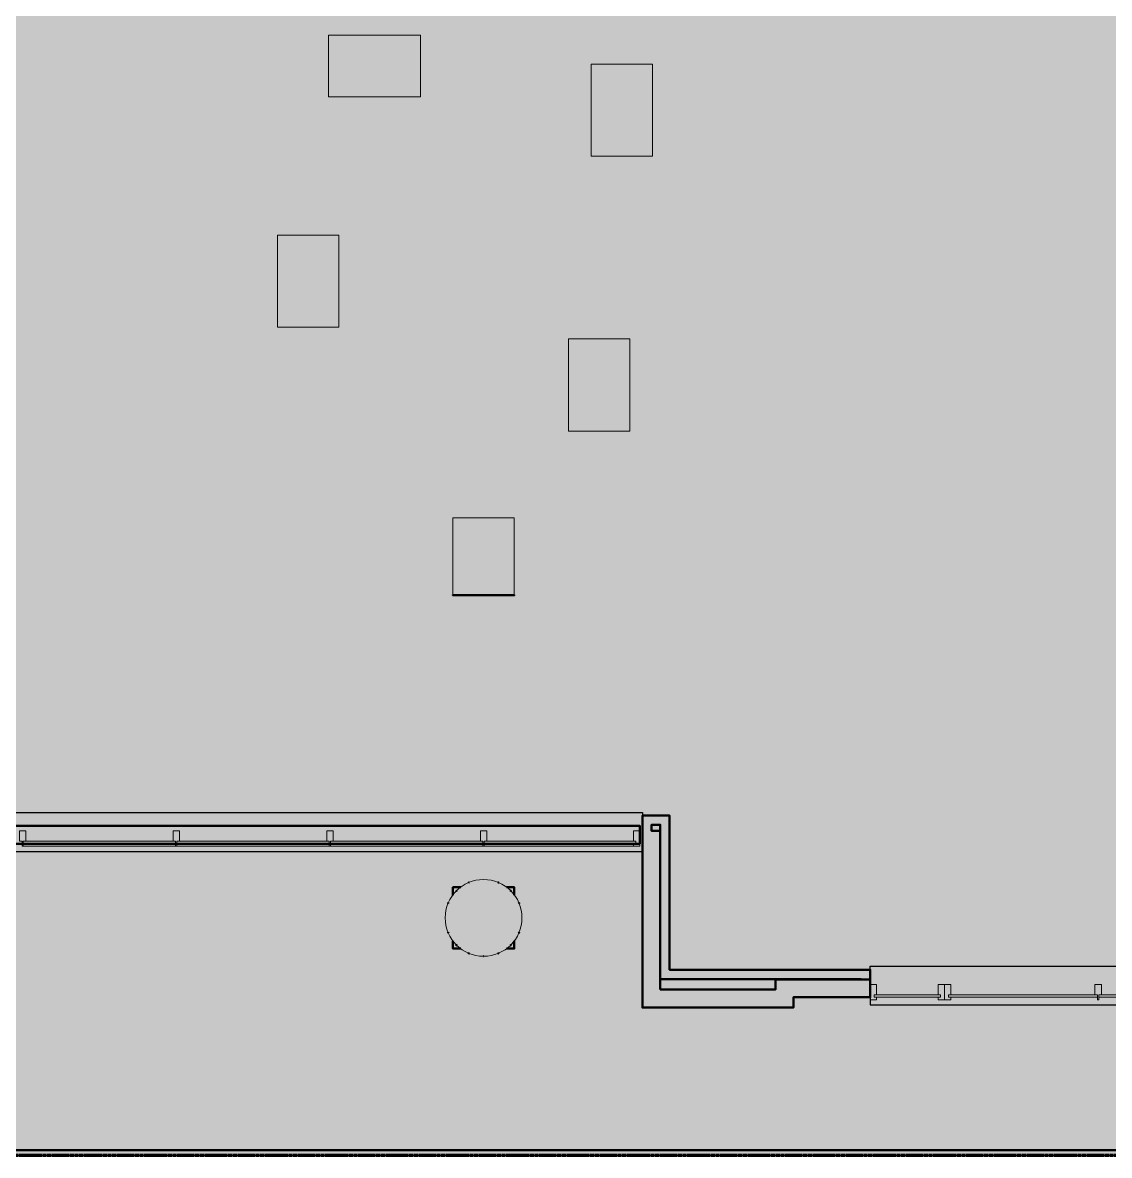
# Model space of a CAD drawing. Header units: inches. Extents: x 416 to 2283, y -56 to 1824.
# Drawn here: x 1108.4 to 1532.7, y -9.8 to 432.7 of the extents above; entities that cross this region are included whole.
import ezdxf

# ---------------------------------------------------------------- set-up
doc = ezdxf.new("R2010")
doc.units = ezdxf.units.IN
doc.header["$MEASUREMENT"] = 0
doc.linetypes.add('IMPORT-Orbis_BB$0$TI_Grid_E957150$0$PROPERTY _2_', pattern=[1.546875, 1.3125, -0.046875, 0.046875, -0.046875, 0.046875, -0.046875])
for name, color, linetype, lineweight in [('A-DETL-GENF', 92, 'Continuous', 9), ('A-DETL-THIN', 151, 'Continuous', 9), ('I-FURN', 30, 'Continuous', 9), ('Orbis - Background_dwg', 8, 'Continuous', 9), ('Orbis_BB$0$A-Glaz-Assm', 10, 'Continuous', 20), ('Orbis_BB$0$A-Glaz-Assm-Blow', 250, 'Continuous', 13), ('Orbis_BB$0$A-Glaz-Assm-Glaz', 10, 'Continuous', 20), ('Orbis_BB$0$A-Wall-Exst', 7, 'Continuous', 9), ('Orbis_BB$0$TI_ARCH-02_E957150$0$A-Wall-Blow', 130, 'Continuous', 30), ('Orbis_BB$0$TI_Grid_E957150$0$C-Prop', 170, 'IMPORT-Orbis_BB$0$TI_Grid_E957150$0$PROPERTY _2_', 70), ('Orbis_BB$0$TI_Grid_E957150$0$S-02-COLS-CONC', 50, 'Continuous', 50), ('Orbis_BB$0$TI_Grid_E957150$0$S-03-COLS-CONC-PATT', 10, 'Continuous', 20), ('Orbis_BB$0$TI_Grid_E957150$0$S-04-COLS-CONC', 50, 'Continuous', 50), ('Orbis_BB$0$TI_Grid_E957150$0$S-04-COLS-CONC-PATT', 10, 'Continuous', 20), ('Orbis_BB$0$TI_Grid_E957150$0$S-05-COLS-CONC', 50, 'Continuous', 50), ('Orbis_BB$0$TI_Grid_E957150$0$S-06-COLS-CONC', 50, 'Continuous', 50), ('Orbis_BB$0$TI_Grid_E957150$0$S-07-COLS-CONC', 50, 'Continuous', 50), ('Orbis_BB$0$TI_Grid_E957150$0$S-08-COLS-CONC', 50, 'Continuous', 50), ('Orbis_BB$0$TI_Grid_E957150$0$S-08-COLS-CONC-PATT', 10, 'Continuous', 20), ('Orbis_BB$0$TI_Grid_E957150$0$S-09-COLS-CONC', 50, 'Continuous', 50), ('Orbis_BB$0$TI_Grid_E957150$0$S-P1-COLS-CONC', 50, 'Continuous', 50), ('Orbis_BB$0$TI_Grid_E957150$0$S-P1-COLS-CONC-PATT', 10, 'Continuous', 20), ('Orbis_BB$0$TI_Grid_E957150$0$S-P2-WALL-CONC', 50, 'Continuous', 50), ('Orbis_BB$0$TI_Grid_E957150$0$S-P4-COLS-CONC', 50, 'Continuous', 50), ('S-COLS', 52, 'Continuous', 13)]:
    doc.layers.add(name, color=color, linetype=linetype, lineweight=lineweight)

# ---------------------------------------------------------------- blocks, each defined once
blk = doc.blocks.new('Concrete-Rectangular-Column - 24 x 30-6914152-Level XX  POWER _ SIGNAL')
at = {"layer": 'S-COLS', "lineweight": 9}
blk.add_hatch(color=7, dxfattribs=at).paths.add_polyline_path([(12, -15), (12, 15), (-12, 15), (-12, -15)], flags=0)
at = {"layer": 'S-COLS', "color": 8, "lineweight": 20}
for p, q in [((12, 15), (-12, 15)), ((-12, 15), (-12, -15)), ((12, -15), (12, 15)), ((-12, -15), (12, -15))]:
    blk.add_line(p, q, dxfattribs=at)
blk = doc.blocks.new('Concrete-Round-Column - 30_-6914671-Level XX  POWER _ SIGNAL')
at = {"layer": 'S-COLS', "lineweight": 9}
blk.add_hatch(color=7, dxfattribs=at).paths.add_polyline_path([(0, -15), (2.62, -14.77), (5.13, -14.1), (7.5, -12.99), (9.64, -11.49), (11.49, -9.64), (12.99, -7.5), (14.1, -5.13), (14.77, -2.6), (15, 0), (14.77, 2.6), (14.1, 5.13), (12.99, 7.5), (11.49, 9.64), (9.64, 11.49), (7.5, 12.99), (5.13, 14.1), (2.6, 14.77), (-0.01, 15), (-2.6, 14.77), (-5.13, 14.1), (-7.5, 12.99), (-9.64, 11.49), (-11.49, 9.64), (-12.99, 7.5), (-14.1, 5.13), (-14.77, 2.6), (-15, 0), (-14.77, -2.6), (-14.1, -5.13), (-12.99, -7.5), (-11.49, -9.64), (-9.64, -11.49), (-7.44, -13.02), (-5.13, -14.1), (-2.38, -14.79), (-0.48, -14.96)], flags=0)
at = {"layer": 'S-COLS', "color": 8, "lineweight": 20}
for start, end in [(360, 180), (180, 360)]:
    blk.add_arc((0, 0), 15, start, end, dxfattribs=at)
blk = doc.blocks.new('Bookshelf30 - Bookshelf-7421324-Level XX  POWER _ SIGNAL')
at = {"layer": 'I-FURN'}
for p, q in [((1102.93, 152.08), (1066.93, 152.08)), ((1066.93, 152.08), (1066.93, 128.08)), ((1066.93, 128.08), (1066.93, 152.08)), ((1066.93, 152.08), (1102.93, 152.08)), ((1102.93, 128.08), (1102.93, 152.08)), ((1102.93, 152.08), (1102.93, 128.08)), ((1066.93, 128.08), (1102.93, 128.08)), ((1102.93, 128.08), (1066.93, 128.08))]:
    blk.add_line(p, q, dxfattribs=at)
blk = doc.blocks.new('Bookshelf32 - Bookshelf-7421354-Level XX  POWER _ SIGNAL')
at = {"layer": 'I-FURN'}
for p, q in [((1102.93, 152.08), (1066.93, 152.08)), ((1066.93, 152.08), (1066.93, 128.08)), ((1066.93, 128.08), (1066.93, 152.08)), ((1066.93, 152.08), (1102.93, 152.08)), ((1102.93, 128.08), (1102.93, 152.08)), ((1102.93, 152.08), (1102.93, 128.08)), ((1066.93, 128.08), (1102.93, 128.08)), ((1102.93, 128.08), (1066.93, 128.08))]:
    blk.add_line(p, q, dxfattribs=at)
blk = doc.blocks.new('Bookshelf34 - Bookshelf-7421379-Level XX  POWER _ SIGNAL')
at = {"layer": 'I-FURN'}
for p, q in [((1102.93, 152.08), (1066.93, 152.08)), ((1066.93, 152.08), (1066.93, 128.08)), ((1066.93, 128.08), (1066.93, 152.08)), ((1066.93, 152.08), (1102.93, 152.08)), ((1102.93, 128.08), (1102.93, 152.08)), ((1102.93, 152.08), (1102.93, 128.08)), ((1066.93, 128.08), (1102.93, 128.08)), ((1102.93, 128.08), (1066.93, 128.08))]:
    blk.add_line(p, q, dxfattribs=at)
blk = doc.blocks.new('Bookshelf35 - Bookshelf-7421392-Level XX  POWER _ SIGNAL')
at = {"layer": 'I-FURN'}
for p, q in [((1102.93, 152.08), (1066.93, 152.08)), ((1066.93, 152.08), (1066.93, 128.08)), ((1066.93, 128.08), (1066.93, 152.08)), ((1066.93, 152.08), (1102.93, 152.08)), ((1102.93, 128.08), (1102.93, 152.08)), ((1102.93, 152.08), (1102.93, 128.08)), ((1066.93, 128.08), (1102.93, 128.08)), ((1102.93, 128.08), (1066.93, 128.08))]:
    blk.add_line(p, q, dxfattribs=at)
blk = doc.blocks.new('Orbis - Background_dwg_Orbis_BB-7347761-Level XX  POWER _ SIGNAL')
at = {"layer": 'Orbis_BB$0$A-Wall-Exst'}
h = blk.add_hatch(color=256, dxfattribs=at)
h.paths.add_polyline_path([(12147.66, 864.91), (12110.66, 864.91), (12110.66, 860.91), (12065.66, 860.91), (12065.66, 865.04), (12144.04, 865.04)], flags=0)
h.paths.add_polyline_path([(12065.66, 853.91), (12117.66, 853.91), (12117.66, 857.91), (12147.66, 857.91), (12147.66, 868.66), (12069.29, 868.66), (12069.29, 928.91), (12058.66, 928.91), (12058.66, 853.91), (12062.66, 853.91)], flags=0)
at = {"layer": 'Orbis_BB$0$TI_Grid_E957150$0$S-03-COLS-CONC-PATT', "lineweight": 9}
h = blk.add_hatch(color=7, dxfattribs=at)
h.paths.add_polyline_path([(12002.2, 875.01), (12002.4, 875.05), (12002.4, 875.11), (12002.28, 875.05)], flags=0)
h.paths.add_polyline_path([(12002.6, 902.64), (12002.4, 902.77), (12002.4, 902.73), (12002.48, 902.7)], flags=0)
at = {"layer": 'Orbis_BB$0$TI_Grid_E957150$0$S-04-COLS-CONC-PATT', "lineweight": 9}
blk.add_hatch(color=7, dxfattribs=at).paths.add_polyline_path([(11982.97, 882.92), (11982.8, 883.28), (11982.8, 883.17)], flags=0)
at = {"layer": 'Orbis_BB$0$TI_Grid_E957150$0$S-08-COLS-CONC-PATT', "lineweight": 9}
h = blk.add_hatch(color=7, dxfattribs=at)
h.paths.add_polyline_path([(11990.92, 875.05), (11990.82, 875.16), (11990.65, 875.24)], flags=0)
h.paths.add_polyline_path([(11991.13, 875.01), (11990.87, 875.13), (11990.92, 875.05)], flags=0)
h.paths.add_polyline_path([(12010.46, 883.15), (12010.52, 883.17), (12010.52, 883.28), (12010.46, 883.16)], flags=0)
h.paths.add_polyline_path([(12010.55, 894.49), (12010.52, 894.65), (12010.48, 894.64), (12010.52, 894.56)], flags=0)
h.paths.add_polyline_path([(11990.92, 902.77), (11990.92, 902.73), (11991.07, 902.8)], flags=0)
at = {"layer": 'Orbis_BB$0$TI_Grid_E957150$0$S-P1-COLS-CONC-PATT', "lineweight": 9}
blk.add_hatch(color=7, dxfattribs=at).paths.add_polyline_path([(11984.66, 1014.91), (12008.66, 1014.91), (12008.66, 1015.12), (11984.66, 1015.12)], flags=0)
h = blk.add_hatch(color=7, dxfattribs=at)
h.paths.add_polyline_path([(11984.66, 876.91), (11987.76, 876.91), (11987.02, 877.43), (11985.17, 879.28), (11984.66, 880.01), (11984.66, 877.43)], flags=0)
h.paths.add_polyline_path([(12008.66, 876.91), (12008.66, 880.01), (12008.15, 879.28), (12006.3, 877.43), (12005.56, 876.91), (12006.3, 876.91)], flags=0)
h.paths.add_polyline_path([(11984.66, 897.83), (11985.17, 898.56), (11987.02, 900.41), (11987.74, 900.91), (11984.66, 900.91), (11984.66, 898.05)], flags=0)
h.paths.add_polyline_path([(12008.66, 897.83), (12008.66, 900.91), (12005.59, 900.91), (12006.3, 900.41), (12008.15, 898.56)], flags=0)
at = {"layer": 'Orbis_BB$0$A-Glaz-Assm', "flags": 128}
for points in [[(11817.91, 922.91), (11815.41, 922.91), (11815.41, 918.91), (11816.41, 918.91), (11816.41, 916.91), (11816.91, 916.91), (11816.91, 918.91), (11817.91, 918.91)], [(11877.91, 922.91), (11875.41, 922.91), (11875.41, 918.91), (11876.41, 918.91), (11876.41, 916.91), (11876.91, 916.91), (11876.91, 918.91), (11877.91, 918.91)], [(11937.91, 922.91), (11935.41, 922.91), (11935.41, 918.91), (11936.41, 918.91), (11936.41, 916.91), (11936.91, 916.91), (11936.91, 918.91), (11937.91, 918.91)], [(11997.91, 922.91), (11995.41, 922.91), (11995.41, 918.91), (11996.41, 918.91), (11996.41, 916.91), (11996.91, 916.91), (11996.91, 918.91), (11997.91, 918.91)], [(12057.66, 922.91), (12055.16, 922.91), (12055.16, 918.91), (12056.16, 918.91), (12056.16, 917.91), (12055.16, 917.91), (12055.16, 916.91), (12057.66, 916.91)], [(12147.66, 862.91), (12147.66, 856.91), (12150.16, 856.91), (12150.16, 857.91), (12149.16, 857.91), (12149.16, 858.91), (12150.16, 858.91), (12150.16, 862.91)], [(12176.66, 862.91), (12176.66, 856.91), (12179.16, 856.91), (12179.16, 857.91), (12178.16, 857.91), (12178.16, 858.91), (12179.16, 858.91), (12179.16, 862.91), (12176.66, 862.91), (12174.16, 862.91), (12174.16, 858.91), (12175.16, 858.91), (12175.16, 857.91), (12174.16, 857.91), (12174.16, 856.91), (12176.66, 856.91)], [(12237.91, 862.91), (12235.41, 862.91), (12235.41, 858.91), (12236.41, 858.91), (12236.41, 856.91), (12236.91, 856.91), (12236.91, 858.91), (12237.91, 858.91)]]:
    blk.add_lwpolyline(points, close=True, dxfattribs=at)
at = {"layer": 'Orbis_BB$0$A-Glaz-Assm-Blow'}
for p, q in [((11816.91, 916.91), (11876.41, 916.91)), ((11876.91, 916.91), (11936.41, 916.91)), ((11936.91, 916.91), (11996.41, 916.91)), ((11996.91, 916.91), (12055.16, 916.91))]:
    blk.add_line(p, q, dxfattribs=at)
at = {"layer": 'Orbis_BB$0$A-Glaz-Assm-Blow', "flags": 128}
blk.add_lwpolyline([(12057.66, 922.91), (12057.66, 924.91), (11124.05, 924.91)], dxfattribs=at)
at = {"layer": 'Orbis_BB$0$A-Glaz-Assm-Glaz', "flags": 128}
for points in [[(11876.41, 918.91), (11816.91, 918.91), (11816.91, 917.91), (11876.41, 917.91)], [(11936.41, 918.91), (11876.91, 918.91), (11876.91, 917.91), (11936.41, 917.91)], [(11996.41, 918.91), (11936.91, 918.91), (11936.91, 917.91), (11996.41, 917.91)], [(12056.16, 918.91), (11996.91, 918.91), (11996.91, 917.91), (12056.16, 917.91)], [(12175.16, 858.91), (12149.16, 858.91), (12149.16, 857.91), (12175.16, 857.91)], [(12236.41, 858.91), (12178.16, 858.91), (12178.16, 857.91), (12236.41, 857.91)], [(12296.41, 858.91), (12236.91, 858.91), (12236.91, 857.91), (12296.41, 857.91)]]:
    blk.add_lwpolyline(points, close=True, dxfattribs=at)
at = {"layer": 'Orbis_BB$0$A-Wall-Exst', "color": 50, "lineweight": 50}
blk.add_line((11124.05, 917.91), (12057.66, 917.91), dxfattribs=at)
at = {"layer": 'Orbis_BB$0$A-Wall-Exst', "color": 50, "lineweight": 50, "flags": 128}
blk.add_lwpolyline([(12057.66, 917.91), (12057.66, 924.91), (11124.05, 924.91)], dxfattribs=at)
blk.add_lwpolyline([(12065.66, 860.91), (12065.66, 922.91), (12062.29, 922.91), (12062.29, 925.29), (12065.66, 925.29), (12065.66, 865.04), (12144.04, 865.04), (12144.04, 864.91), (12147.66, 864.91), (12147.66, 868.66), (12069.29, 868.66), (12069.29, 928.91), (12058.66, 928.91), (12058.66, 922.91), (12058.66, 853.91), (12117.66, 853.91), (12117.66, 857.91), (12147.66, 857.91), (12147.66, 864.91), (12110.66, 864.91), (12110.66, 860.91)], close=True, dxfattribs=at)
at = {"layer": 'Orbis_BB$0$TI_ARCH-02_E957150$0$A-Wall-Blow', "flags": 128}
for points in [[(11124.05, 914.91), (12058.66, 914.91), (12058.66, 853.91), (12117.66, 853.91), (12117.66, 857.91), (12147.66, 857.91), (12147.66, 854.91), (12856.66, 854.91), (12856.66, 1027.91), (12853.66, 1027.91), (12853.66, 1028.04)], [(11124.05, 930.04), (12058.66, 930.04), (12058.66, 928.91)], [(12147.66, 868.66), (12147.66, 870.04), (12354.27, 870.04)]]:
    blk.add_lwpolyline(points, dxfattribs=at)
at = {"layer": 'Orbis_BB$0$TI_Grid_E957150$0$C-Prop', "flags": 128}
blk.add_lwpolyline([(12850.26, 2047.16), (12794.32, 2047.16), (12793.88, 2046.62), (12888.38, 1360.4), (12888.38, 796.17), (11124.05, 796.17)], dxfattribs=at)
at = {"layer": 'Orbis_BB$0$TI_Grid_E957150$0$S-02-COLS-CONC'}
for p, q in [((12008.66, 900.91), (12005.59, 900.91)), ((12008.66, 897.83), (12008.66, 900.91))]:
    blk.add_line(p, q, dxfattribs=at)
at = {"layer": 'Orbis_BB$0$TI_Grid_E957150$0$S-02-COLS-CONC', "flags": 128}
for points in [[(11987.74, 900.91), (11984.66, 900.91), (11984.66, 897.83)], [(11984.66, 880.01), (11984.66, 876.91), (11987.76, 876.91)], [(12005.56, 876.91), (12008.66, 876.91), (12008.66, 880.01)]]:
    blk.add_lwpolyline(points, dxfattribs=at)
at = {"layer": 'Orbis_BB$0$TI_Grid_E957150$0$S-04-COLS-CONC'}
for p, q in [((12010.38, 894.87), (12010.52, 894.65)), ((12010.52, 894.65), (12010.55, 894.49))]:
    blk.add_line(p, q, dxfattribs=at)
at = {"layer": 'Orbis_BB$0$TI_Grid_E957150$0$S-04-COLS-CONC', "flags": 128}
for points in [[(11990.73, 902.64), (11990.92, 902.77), (11991.07, 902.8)], [(12002.26, 902.8), (12002.4, 902.77), (12002.6, 902.64)], [(11985.91, 899.3), (11986.06, 899.52), (11986.27, 899.66)], [(12007.05, 899.66), (12007.27, 899.52), (12007.41, 899.3)], [(11982.77, 894.49), (11982.8, 894.65), (11982.95, 894.87)], [(11982.97, 882.92), (11982.8, 883.17), (11982.77, 883.36)], [(12010.56, 883.36), (12010.52, 883.17), (12010.35, 882.92)], [(11986.32, 878.13), (11986.06, 878.31), (11985.88, 878.57)], [(12007.45, 878.57), (12007.27, 878.31), (12007, 878.13)], [(11991.13, 875.01), (11990.92, 875.05), (11990.65, 875.24)], [(11996.73, 873.93), (11996.66, 873.91), (11996.59, 873.93)], [(12002.68, 875.24), (12002.4, 875.05), (12002.2, 875.01)]]:
    blk.add_lwpolyline(points, dxfattribs=at)
at = {"layer": 'Orbis_BB$0$TI_Grid_E957150$0$S-05-COLS-CONC'}
for p, q in [((12010.38, 894.87), (12010.52, 894.65)), ((12010.52, 894.65), (12010.55, 894.49))]:
    blk.add_line(p, q, dxfattribs=at)
at = {"layer": 'Orbis_BB$0$TI_Grid_E957150$0$S-05-COLS-CONC', "flags": 128}
for points in [[(11990.73, 902.64), (11990.92, 902.77), (11991.07, 902.8)], [(12002.26, 902.8), (12002.4, 902.77), (12002.6, 902.64)], [(11985.91, 899.3), (11986.06, 899.52), (11986.27, 899.66)], [(12007.05, 899.66), (12007.27, 899.52), (12007.41, 899.3)], [(11982.77, 894.49), (11982.8, 894.65), (11982.95, 894.87)], [(11982.97, 882.92), (11982.8, 883.17), (11982.77, 883.36)], [(12010.56, 883.36), (12010.52, 883.17), (12010.35, 882.92)], [(11986.32, 878.13), (11986.06, 878.31), (11985.88, 878.57)], [(12007.45, 878.57), (12007.27, 878.31), (12007, 878.13)], [(11991.13, 875.01), (11990.92, 875.05), (11990.65, 875.24)], [(11996.73, 873.93), (11996.66, 873.91), (11996.59, 873.93)], [(12002.68, 875.24), (12002.4, 875.05), (12002.2, 875.01)]]:
    blk.add_lwpolyline(points, dxfattribs=at)
at = {"layer": 'Orbis_BB$0$TI_Grid_E957150$0$S-06-COLS-CONC'}
for p, q in [((12010.38, 894.87), (12010.52, 894.65)), ((12010.52, 894.65), (12010.55, 894.49))]:
    blk.add_line(p, q, dxfattribs=at)
at = {"layer": 'Orbis_BB$0$TI_Grid_E957150$0$S-06-COLS-CONC', "flags": 128}
for points in [[(11990.73, 902.64), (11990.92, 902.77), (11991.07, 902.8)], [(12002.26, 902.8), (12002.4, 902.77), (12002.6, 902.64)], [(11985.91, 899.3), (11986.06, 899.52), (11986.27, 899.66)], [(12007.05, 899.66), (12007.27, 899.52), (12007.41, 899.3)], [(11982.77, 894.49), (11982.8, 894.65), (11982.95, 894.87)], [(11982.97, 882.92), (11982.8, 883.17), (11982.77, 883.36)], [(12010.56, 883.36), (12010.52, 883.17), (12010.35, 882.92)], [(11986.32, 878.13), (11986.06, 878.31), (11985.88, 878.57)], [(12007.45, 878.57), (12007.27, 878.31), (12007, 878.13)], [(11991.13, 875.01), (11990.92, 875.05), (11990.65, 875.24)], [(11996.73, 873.93), (11996.66, 873.91), (11996.59, 873.93)], [(12002.68, 875.24), (12002.4, 875.05), (12002.2, 875.01)]]:
    blk.add_lwpolyline(points, dxfattribs=at)
at = {"layer": 'Orbis_BB$0$TI_Grid_E957150$0$S-07-COLS-CONC'}
for p, q in [((12010.38, 894.87), (12010.52, 894.65)), ((12010.52, 894.65), (12010.55, 894.49))]:
    blk.add_line(p, q, dxfattribs=at)
at = {"layer": 'Orbis_BB$0$TI_Grid_E957150$0$S-07-COLS-CONC', "flags": 128}
for points in [[(11990.73, 902.64), (11990.92, 902.77), (11991.07, 902.8)], [(12002.26, 902.8), (12002.4, 902.77), (12002.6, 902.64)], [(11985.91, 899.3), (11986.06, 899.52), (11986.27, 899.66)], [(12007.05, 899.66), (12007.27, 899.52), (12007.41, 899.3)], [(11982.77, 894.49), (11982.8, 894.65), (11982.95, 894.87)], [(11982.97, 882.92), (11982.8, 883.17), (11982.77, 883.36)], [(12010.56, 883.36), (12010.52, 883.17), (12010.35, 882.92)], [(11986.32, 878.13), (11986.06, 878.31), (11985.88, 878.57)], [(12007.45, 878.57), (12007.27, 878.31), (12007, 878.13)], [(11991.13, 875.01), (11990.92, 875.05), (11990.65, 875.24)], [(11996.73, 873.93), (11996.66, 873.91), (11996.59, 873.93)], [(12002.68, 875.24), (12002.4, 875.05), (12002.2, 875.01)]]:
    blk.add_lwpolyline(points, dxfattribs=at)
at = {"layer": 'Orbis_BB$0$TI_Grid_E957150$0$S-08-COLS-CONC'}
for p, q in [((12010.38, 894.87), (12010.52, 894.65)), ((12010.52, 894.65), (12010.55, 894.49))]:
    blk.add_line(p, q, dxfattribs=at)
at = {"layer": 'Orbis_BB$0$TI_Grid_E957150$0$S-08-COLS-CONC', "flags": 128}
for points in [[(11990.73, 902.64), (11990.92, 902.77), (11991.07, 902.8)], [(12002.26, 902.8), (12002.4, 902.77), (12002.6, 902.64)], [(11985.91, 899.3), (11986.06, 899.52), (11986.27, 899.66)], [(12007.05, 899.66), (12007.27, 899.52), (12007.41, 899.3)], [(11982.77, 894.49), (11982.8, 894.65), (11982.95, 894.87)], [(11982.97, 882.92), (11982.8, 883.17), (11982.77, 883.36)], [(12010.56, 883.36), (12010.52, 883.17), (12010.35, 882.92)], [(11986.32, 878.13), (11986.06, 878.31), (11985.88, 878.57)], [(12007.45, 878.57), (12007.27, 878.31), (12007, 878.13)], [(11991.13, 875.01), (11990.92, 875.05), (11990.65, 875.24)], [(11996.73, 873.93), (11996.66, 873.91), (11996.59, 873.93)], [(12002.68, 875.24), (12002.4, 875.05), (12002.2, 875.01)]]:
    blk.add_lwpolyline(points, dxfattribs=at)
at = {"layer": 'Orbis_BB$0$TI_Grid_E957150$0$S-09-COLS-CONC'}
for p, q in [((12010.38, 894.87), (12010.52, 894.65)), ((12010.52, 894.65), (12010.55, 894.49))]:
    blk.add_line(p, q, dxfattribs=at)
at = {"layer": 'Orbis_BB$0$TI_Grid_E957150$0$S-09-COLS-CONC', "flags": 128}
for points in [[(11990.73, 902.64), (11990.92, 902.77), (11991.07, 902.8)], [(12002.26, 902.8), (12002.4, 902.77), (12002.6, 902.64)], [(11985.91, 899.3), (11986.06, 899.52), (11986.27, 899.66)], [(12007.05, 899.66), (12007.27, 899.52), (12007.41, 899.3)], [(11982.77, 894.49), (11982.8, 894.65), (11982.95, 894.87)], [(11982.97, 882.92), (11982.8, 883.17), (11982.77, 883.36)], [(12010.56, 883.36), (12010.52, 883.17), (12010.35, 882.92)], [(11986.32, 878.13), (11986.06, 878.31), (11985.88, 878.57)], [(12007.45, 878.57), (12007.27, 878.31), (12007, 878.13)], [(11991.13, 875.01), (11990.92, 875.05), (11990.65, 875.24)], [(11996.73, 873.93), (11996.66, 873.91), (11996.59, 873.93)], [(12002.68, 875.24), (12002.4, 875.05), (12002.2, 875.01)]]:
    blk.add_lwpolyline(points, dxfattribs=at)
at = {"layer": 'Orbis_BB$0$TI_Grid_E957150$0$S-P1-COLS-CONC'}
for p, q in [((12008.66, 900.91), (12005.59, 900.91)), ((12008.66, 897.83), (12008.66, 900.91))]:
    blk.add_line(p, q, dxfattribs=at)
at = {"layer": 'Orbis_BB$0$TI_Grid_E957150$0$S-P1-COLS-CONC', "flags": 128}
for points in [[(11984.66, 1015.12), (11984.66, 1014.91), (12008.66, 1014.91), (12008.66, 1015.12)], [(11987.74, 900.91), (11984.66, 900.91), (11984.66, 897.83)], [(11984.66, 880.01), (11984.66, 876.91), (11987.76, 876.91)], [(12005.56, 876.91), (12008.66, 876.91), (12008.66, 880.01)]]:
    blk.add_lwpolyline(points, dxfattribs=at)
at = {"layer": 'Orbis_BB$0$TI_Grid_E957150$0$S-P2-WALL-CONC', "flags": 128}
blk.add_lwpolyline([(12886.66, 1087.97), (12886.66, 798.17), (11124.05, 798.17)], dxfattribs=at)
at = {"layer": 'Orbis_BB$0$TI_Grid_E957150$0$S-P4-COLS-CONC'}
for p, q in [((12008.66, 876.91), (12005.56, 876.91)), ((12008.66, 880.01), (12008.66, 876.91))]:
    blk.add_line(p, q, dxfattribs=at)
at = {"layer": 'Orbis_BB$0$TI_Grid_E957150$0$S-P4-COLS-CONC', "flags": 128}
for points in [[(12008.66, 1015.12), (12008.66, 1014.91), (11984.66, 1014.91), (11984.66, 1015.12)], [(11984.66, 897.83), (11984.66, 900.91), (11987.74, 900.91)], [(12005.59, 900.91), (12008.66, 900.91), (12008.66, 897.83)], [(11987.76, 876.91), (11984.66, 876.91), (11984.66, 880.01)]]:
    blk.add_lwpolyline(points, dxfattribs=at)
blk = doc.blocks.new('Orbis - Background_dwg-7329766-Level XX  POWER _ SIGNAL')
blk.add_blockref('Orbis - Background_dwg_Orbis_BB-7347761-Level XX  POWER _ SIGNAL', (-10708.29, -805.94))

msp = doc.modelspace()

# ---------------------------------------------------------------- hatches: boundary and pattern name
at = {"layer": 'A-DETL-GENF'}
h = msp.add_hatch(color=9, dxfattribs=at)
h.paths.add_polyline_path([(1806.16, -9.77), (2180.09, -9.77), (2180.09, 282.04), (2178.37, 282.04), (2178.37, 269.98), (2160.37, 269.98), (2160.37, 281.98), (2145.5, 281.98), (2145.5, 222.1), (2148.37, 222.1), (2148.37, 48.98), (1645.98, 48.98), (1645.98, 56.98), (1645.87, 56.98), (1645.87, 67.98), (1645.98, 67.98), (1645.98, 68.19), (1645.77, 68.21), (1643.24, 68.89), (1642.84, 69.08), (1642.63, 69.12), (1642.36, 69.3), (1640.87, 69.99), (1639.47, 70.98), (1636.37, 70.98), (1636.37, 74.07), (1635.38, 75.48), (1634.68, 76.98), (1634.51, 77.24), (1634.47, 77.43), (1634.27, 77.85), (1633.6, 80.38), (1633.38, 83.07), (1633.6, 85.59), (1634.27, 88.11), (1635.38, 90.48), (1636.37, 91.9), (1636.37, 94.98), (1639.44, 94.98), (1640.87, 95.97), (1643.24, 97.08), (1645.98, 97.86), (1645.98, 97.98), (1645.87, 97.98), (1645.87, 207.29), (1645.98, 207.29), (1645.98, 208.97), (1636.37, 208.97), (1636.37, 239.19), (1645.87, 239.19), (1645.87, 593.98), (1179.62, 593.98), (1179.62, 528.98), (592.87, 528.98), (592.87, 464.97), (570.87, 464.97), (570.87, 469.97), (587.87, 469.97), (587.87, 521.97), (527.87, 521.97), (527.87, 469.97), (530.87, 469.97), (530.87, 464.97), (527.87, 464.97), (527.87, 299.85), (570.87, 299.85), (570.87, 268.97), (580.37, 268.97), (580.37, 208.97), (570.87, 208.97), (570.87, 117.73), (565.87, 117.73), (565.87, 168.98), (551.87, 168.98), (551.87, 249.98), (556.37, 249.98), (556.37, 268.97), (565.87, 268.97), (565.87, 294.85), (522.87, 294.85), (522.87, 310.85), (478.07, 310.85), (478.07, 314.85), (522.87, 314.85), (522.87, 517.98), (498.87, 517.98), (498.87, 521.97), (527.87, 521.98), (527.87, 593.97), (498.87, 593.97), (498.87, 597.97), (415.76, 597.97), (415.76, -9.77), (1750.54, -9.77)], flags=0)
h.paths.add_polyline_path([(1439.37, 58.98), (1435.75, 59.1), (1357.37, 59.1), (1357.37, 54.98), (1402.37, 54.98), (1402.37, 58.98), (1435.75, 58.98)], flags=0)
h.paths.add_polyline_path([(1354.37, 47.98), (1350.37, 47.98), (1350.37, 122.98), (1361, 122.98), (1361, 62.73), (1439.37, 62.73), (1439.37, 51.98), (1409.37, 51.98), (1409.37, 47.98), (1357.37, 47.98)], flags=0)
h.paths.add_polyline_path([(928.37, 67.98), (928.24, 68), (925.84, 68.21), (923.32, 68.89), (922.97, 69.05), (922.63, 69.12), (922.17, 69.42), (920.95, 69.99), (919.55, 70.98), (916.37, 70.98), (916.37, 74.18), (915.46, 75.48), (914.94, 76.59), (914.49, 77.34), (914.35, 77.85), (913.68, 80.38), (913.45, 82.58), (913.39, 83.07), (913.51, 83.68), (913.68, 85.59), (914.51, 88.72), (914.92, 89.32), (915.46, 90.48), (916.37, 91.79), (916.37, 94.98), (919.52, 94.98), (920.95, 95.97), (922.25, 96.58), (922.63, 96.83), (922.91, 96.89), (923.32, 97.08), (925.84, 97.76), (928.54, 97.98), (931.05, 97.76), (933.58, 97.08), (935.95, 95.97), (937.37, 94.98), (940.37, 94.98), (940.37, 92.01), (941.44, 90.48), (942.54, 88.11), (943.22, 85.59), (943.45, 82.98), (943.22, 80.38), (942.54, 77.85), (941.44, 75.48), (940.37, 73.96), (940.37, 70.98), (937.35, 70.98), (935.95, 69.99), (933.58, 68.89), (931.05, 68.21), (928.41, 67.98)], flags=0)
h.paths.add_polyline_path([(568.37, 67.98), (568.3, 67.99), (565.77, 68.21), (563.24, 68.89), (562.84, 69.08), (562.63, 69.12), (562.36, 69.3), (560.87, 69.99), (559.47, 70.98), (556.37, 70.98), (556.37, 74.07), (555.38, 75.48), (554.68, 76.98), (554.51, 77.24), (554.47, 77.43), (554.27, 77.85), (553.6, 80.38), (553.38, 83.07), (553.6, 85.59), (554.27, 88.11), (555.38, 90.48), (556.37, 91.9), (556.37, 94.98), (559.44, 94.98), (560.87, 95.97), (563.24, 97.08), (565.77, 97.76), (568.46, 97.98), (570.97, 97.76), (573.5, 97.08), (575.87, 95.97), (577.3, 94.98), (580.37, 94.98), (580.37, 91.9), (581.36, 90.48), (582.47, 88.11), (583.14, 85.59), (583.37, 82.97), (583.14, 80.38), (582.47, 77.85), (582.27, 77.43), (582.23, 77.24), (582.06, 76.98), (581.36, 75.48), (580.37, 74.07), (580.37, 70.98), (577.27, 70.98), (575.87, 69.99), (574.38, 69.3), (574.11, 69.12), (573.9, 69.08), (573.5, 68.89), (570.97, 68.21), (568.41, 67.98)], flags=0)
h.paths.add_polyline_path([(1288.37, 67.98), (1288.3, 67.99), (1285.77, 68.21), (1283.24, 68.89), (1282.84, 69.08), (1282.63, 69.12), (1282.36, 69.3), (1280.87, 69.99), (1279.47, 70.98), (1276.37, 70.98), (1276.37, 74.07), (1275.38, 75.48), (1274.68, 76.98), (1274.51, 77.24), (1274.47, 77.43), (1274.27, 77.85), (1273.6, 80.38), (1273.38, 83.07), (1273.6, 85.59), (1274.27, 88.11), (1275.38, 90.48), (1276.37, 91.9), (1276.37, 94.98), (1279.44, 94.98), (1280.87, 95.97), (1283.24, 97.08), (1285.77, 97.76), (1288.46, 97.98), (1290.97, 97.76), (1293.5, 97.08), (1295.87, 95.97), (1297.3, 94.98), (1300.37, 94.98), (1300.37, 91.9), (1301.36, 90.48), (1302.47, 88.11), (1303.14, 85.59), (1303.37, 82.97), (1303.14, 80.38), (1302.47, 77.85), (1302.27, 77.43), (1302.23, 77.24), (1302.06, 76.98), (1301.36, 75.48), (1300.37, 74.07), (1300.37, 70.98), (1297.27, 70.98), (1295.87, 69.99), (1294.38, 69.3), (1294.11, 69.12), (1293.9, 69.08), (1293.5, 68.89), (1290.97, 68.21), (1288.41, 67.98)], flags=0)
h.paths.add_polyline_path([(565.87, 172.48), (565.87, 208.97), (556.37, 208.97), (556.37, 246.48), (555.37, 246.48), (555.37, 172.48)], flags=0)
h.paths.add_polyline_path([(940.37, 208.97), (916.37, 208.97), (916.37, 209.19), (916.15, 209.19), (916.15, 239.19), (940.15, 239.19), (940.15, 238.97), (940.37, 238.97), (940.37, 214.97)], flags=0)
h.paths.add_polyline_path([(1288.06, 208.97), (1276.37, 208.97), (1276.37, 239.19), (1300.37, 239.19), (1300.37, 208.97)], flags=0)
h.paths.add_polyline_path([(1368.31, 449.11), (1368.31, 449.11), (1368.31, 463.86)], flags=0)
h.paths.add_polyline_path([(1327.07, 460.94), (1325.09, 461.25), (1325.44, 463.48), (1325.92, 463.4), (1325.94, 463.2), (1326.06, 463.02), (1326.12, 462.98), (1326.7, 462.93), (1326.8, 462.98), (1326.92, 463.18), (1326.94, 463.24), (1327.41, 463.14), (1327.2, 461.81)], flags=0)
h.paths.add_polyline_path([(1326.62, 462.91), (1326.06, 463.04), (1325.98, 463.15), (1325.95, 463.24), (1325.95, 463.48), (1327.78, 475.05), (1328.77, 474.89), (1326.87, 463.1), (1326.79, 463.03), (1326.62, 462.91)], flags=0)
h.paths.add_polyline_path([(1353.03, 467.68), (1353.03, 467.8), (1353.03, 470.92)], flags=0)
h.paths.add_polyline_path([(1341.47, 468.28), (1339.46, 469.3), (1339.69, 469.73), (1339.87, 469.68), (1340.08, 469.75), (1340.15, 469.8), (1340.38, 470.25), (1340.33, 470.48), (1340.21, 470.61), (1340.16, 470.67), (1340.38, 471.08), (1342.37, 470.06), (1342.19, 469.7)], flags=0)
h.paths.add_polyline_path([(1352.24, 469.36), (1352.24, 469.36), (1352.24, 469.9)], flags=0)
h.paths.add_polyline_path([(1339.87, 469.7), (1339.59, 469.8), (1329.18, 475.1), (1329.63, 475.99), (1340.22, 470.55), (1340.35, 470.36), (1340.34, 470.2), (1340.12, 469.79), (1339.97, 469.72)], flags=0)
h.paths.add_polyline_path([(1313.66, 472.68), (1313.35, 474.66), (1315.57, 475.01), (1315.65, 474.53), (1315.47, 474.46), (1315.33, 474.29), (1315.32, 474.14), (1315.43, 473.66), (1315.52, 473.57), (1315.71, 473.51), (1315.81, 473.51), (1315.88, 473.03), (1314.4, 472.8)], flags=0)
h.paths.add_polyline_path([(1315.71, 473.52), (1315.56, 473.59), (1315.39, 473.77), (1315.34, 474.24), (1315.51, 474.46), (1315.81, 474.54), (1327.3, 476.36), (1327.46, 475.37), (1315.74, 473.53)], flags=0)
h.paths.add_polyline_path([(1329.56, 476.44), (1328.85, 477.15), (1337.35, 485.59), (1337.45, 485.6), (1337.64, 485.58), (1337.99, 485.23), (1337.96, 484.86), (1337.88, 484.76), (1330.27, 477.15)], flags=0)
h.paths.add_polyline_path([(1327.51, 476.77), (1322.12, 487.37), (1322.15, 487.62), (1322.22, 487.73), (1322.65, 487.96), (1322.85, 487.91), (1322.98, 487.81), (1323.05, 487.73), (1328.4, 477.22), (1328.26, 477.15)], flags=0)
h.paths.add_polyline_path([(1369.31, 490.36), (1369.31, 490.36), (1369.31, 491.04)], flags=0)
h.paths.add_polyline_path([(1338.26, 484.43), (1337.92, 484.79), (1338.02, 484.94), (1338.03, 485.14), (1337.99, 485.24), (1337.59, 485.61), (1337.42, 485.62), (1337.24, 485.55), (1337.18, 485.51), (1336.84, 485.85), (1338.43, 487.44), (1339.85, 486.02), (1338.67, 484.85)], flags=0)
h.paths.add_polyline_path([(1321.71, 487.05), (1320.69, 489.06), (1322.47, 489.97), (1323.49, 487.96), (1323.04, 487.77), (1322.93, 487.89), (1322.75, 487.97), (1322.6, 487.94), (1322.15, 487.67), (1322.1, 487.56), (1322.11, 487.34), (1322.1, 487.26)], flags=0)
h.paths.add_polyline_path([(972.87, 593.97), (935.62, 593.98), (935.62, 598.98), (937.62, 598.98), (937.62, 740.22), (867.12, 740.22), (867.12, 647.48), (844.25, 647.48), (844.25, 623.98), (893.25, 623.98), (893.25, 598.98), (895.62, 598.98), (895.62, 593.98), (888.25, 593.98), (888.25, 612.48), (844.25, 612.48), (844.25, 593.98), (835.25, 593.98), (835.25, 598.98), (839.25, 598.98), (839.25, 647.48), (814.25, 647.48), (814.25, 652.48), (862.12, 652.48), (862.12, 745.22), (891.62, 745.22), (891.62, 840.22), (857.37, 840.22), (857.37, 845.22), (919.37, 845.22), (919.37, 947.22), (746.62, 947.22), (746.62, 845.22), (808.62, 845.22), (808.62, 706.22), (765.25, 706.22), (765.25, 598.98), (795.25, 598.98), (795.25, 593.98), (730.25, 593.98), (730.25, 598.98), (760.25, 598.98), (760.25, 706.22), (732.62, 706.22), (732.62, 711.22), (794.62, 711.22), (794.62, 840.22), (654.87, 840.22), (654.87, 774.98), (679.87, 774.98), (679.87, 769.98), (654.87, 769.98), (654.87, 674.98), (679.87, 674.98), (679.87, 652.48), (711.25, 652.48), (711.25, 647.48), (686.25, 647.48), (686.25, 598.98), (690.25, 598.98), (690.25, 593.98), (677.87, 593.98), (677.87, 598.98), (681.25, 598.98), (681.25, 647.48), (638.87, 647.48), (638.87, 627.97), (648.87, 627.97), (648.87, 598.98), (649.87, 598.98), (649.87, 593.98), (580.87, 593.98), (580.87, 599.98), (632.87, 599.98), (632.87, 807.98), (538.87, 807.97), (538.87, 599.98), (540.87, 599.98), (540.87, 593.98), (971.92, 593.97)], flags=0)
h.paths.add_polyline_path([(1209.87, 596.98), (1247.87, 596.98), (1247.87, 605.72), (1209.87, 605.72), (1209.87, 598.98)], flags=0)
h.paths.add_polyline_path([(1010.87, 596.98), (1010.87, 605.72), (972.87, 605.72), (972.87, 596.98)], flags=0)
h.paths.add_polyline_path([(528.14, 596.98), (536.87, 596.98), (536.87, 597.97), (527.87, 597.97), (527.87, 596.98)], flags=0)
h.paths.add_polyline_path([(634.87, 596.98), (648.87, 596.98), (648.87, 597.97), (634.87, 597.97)], flags=0)
h.paths.add_polyline_path([(519.37, 597.97), (522.87, 597.97), (522.87, 598.47), (519.37, 598.47)], flags=0)
h.paths.add_polyline_path([(1669.37, 598.98), (1669.37, 946.98), (1553.37, 946.98), (1553.37, 951.98), (1513.37, 951.98), (1513.37, 946.98), (1506.37, 946.97), (1506.37, 916.97), (1496.37, 916.97), (1496.37, 736.97), (1506.37, 736.97), (1506.37, 706.97), (1497.62, 706.97), (1497.62, 598.98), (1636.37, 598.98), (1636.37, 626.3), (1660.37, 626.3), (1660.37, 598.98), (1667.12, 598.98)], flags=0)
h.paths.add_polyline_path([(1305.62, 598.98), (1389.12, 598.98), (1389.12, 706.97), (1380.37, 706.97), (1380.37, 736.97), (1390.37, 736.97), (1390.37, 820.98), (1388.37, 820.98), (1388.37, 825.98), (1390.37, 825.98), (1390.37, 913.99), (1377.37, 913.99), (1377.37, 951.98), (1290.37, 951.98), (1290.37, 913.99), (1277.37, 913.99), (1277.37, 891.98), (1272.12, 891.98), (1272.12, 934.97), (1179.87, 934.97), (1179.87, 891.98), (1167.87, 891.98), (1167.87, 845.98), (1179.87, 845.98), (1179.87, 787.98), (1167.87, 787.98), (1167.87, 741.98), (1179.87, 741.98), (1179.87, 683.98), (1167.87, 683.98), (1167.87, 637.98), (1179.87, 637.98), (1179.87, 610.97), (1277.87, 610.97), (1277.87, 820.73), (1272.12, 820.73), (1272.12, 845.98), (1277.37, 845.98), (1277.37, 825.98), (1348.37, 825.98), (1348.37, 820.98), (1283.12, 820.98), (1283.12, 598.98)], flags=0)
h.paths.add_polyline_path([(1394.37, 599.23), (1492.37, 599.23), (1492.37, 701.72), (1394.37, 701.72), (1394.37, 601.9)], flags=0)
h.paths.add_polyline_path([(519.37, 601.97), (519.37, 631.47), (532.87, 631.47), (532.87, 794.97), (415.76, 794.97), (415.76, 601.97), (448.58, 601.97)], flags=0)
h.paths.add_polyline_path([(942.87, 610.97), (1040.87, 610.97), (1040.87, 637.98), (1052.87, 637.98), (1052.87, 683.98), (1040.87, 683.98), (1040.87, 741.98), (1052.87, 741.98), (1052.87, 787.98), (1040.87, 787.98), (1040.87, 845.98), (1052.87, 845.98), (1052.87, 891.98), (1040.87, 891.98), (1040.87, 918.98), (942.87, 918.98), (942.87, 643.71)], flags=0)
h.paths.add_polyline_path([(886.76, 616.48), (888.25, 616.48), (888.25, 619.98), (844.25, 619.98), (844.25, 616.48), (860.69, 616.48)], flags=0)
h.paths.add_polyline_path([(639.55, 652.48), (674.87, 652.48), (674.87, 669.98), (638.87, 669.98), (638.87, 652.48)], flags=0)
h.paths.add_polyline_path([(638.87, 674.98), (650.87, 674.98), (650.87, 840.23), (639.87, 840.23), (639.87, 837.97), (648.87, 837.97), (648.87, 807.97), (638.87, 807.97), (638.87, 678.98)], flags=0)
h.paths.add_polyline_path([(1416.85, 706.97), (1492.37, 706.97), (1492.37, 730.73), (1394.37, 730.73), (1394.37, 706.97), (1396.37, 706.97)], flags=0)
h.paths.add_polyline_path([(803.62, 711.22), (803.62, 840.22), (799.62, 840.22), (799.62, 711.22)], flags=0)
h.paths.add_polyline_path([(1416.85, 735.98), (1490.37, 735.98), (1490.37, 945.98), (1488.37, 945.98), (1488.37, 951.98), (1448.37, 951.98), (1448.37, 945.98), (1396.37, 945.98), (1396.37, 735.98)], flags=0)
h.paths.add_polyline_path([(896.62, 745.22), (898.37, 745.22), (898.37, 840.22), (896.62, 840.22), (896.62, 745.47)], flags=0)
h.paths.add_polyline_path([(937.62, 745.47), (937.62, 839.97), (903.62, 839.97), (903.62, 745.47), (931.34, 745.47)], flags=0)
h.paths.add_polyline_path([(527.87, 798.47), (532.87, 798.47), (532.87, 807.97), (522.87, 807.97), (522.87, 798.47), (526.99, 798.47)], flags=0)
h.paths.add_polyline_path([(415.76, 798.97), (519.37, 798.97), (519.37, 948.22), (415.76, 948.22), (415.76, 811.64)], flags=0)
h.paths.add_polyline_path([(536.87, 812.98), (634.87, 812.98), (634.87, 839.98), (536.87, 839.98), (536.87, 837.97)], flags=0)
h.paths.add_polyline_path([(526.99, 837.97), (531.62, 837.97), (531.62, 841.73), (522.87, 841.73), (522.87, 837.97), (523.37, 837.97)], flags=0)
h.paths.add_polyline_path([(742.62, 845.22), (742.62, 947.22), (733.62, 947.22), (733.62, 845.22), (735.24, 845.22)], flags=0)
h.paths.add_polyline_path([(937.62, 845.22), (937.62, 924.23), (1040.87, 924.23), (1040.87, 934.97), (1010.87, 934.97), (1010.87, 949.22), (972.87, 949.22), (972.87, 934.97), (942.87, 934.97), (942.87, 949.22), (923.37, 949.22), (923.37, 845.22), (934.14, 845.22)], flags=0)
h.paths.add_polyline_path([(536.87, 845.23), (644.37, 845.23), (644.37, 886.72), (680.37, 886.72), (680.37, 948.22), (677.37, 948.22), (677.37, 952.22), (815.37, 952.22), (815.37, 1012.22), (565.87, 1012.22), (565.87, 1044.97), (415.76, 1044.97), (415.76, 952.22), (552.87, 952.22), (552.87, 962.47), (583.87, 962.47), (583.87, 952.22), (637.37, 952.22), (637.37, 948.22), (583.87, 948.22), (583.87, 931.47), (552.87, 931.47), (552.87, 948.22), (523.37, 948.22), (523.37, 845.23), (534.87, 845.23)], flags=0)
h.paths.add_polyline_path([(649.62, 845.47), (673.62, 845.47), (673.62, 881.47), (649.62, 881.47), (649.62, 865.19)], flags=0)
h.paths.add_polyline_path([(678.87, 845.47), (680.37, 845.47), (680.37, 881.47), (678.87, 881.47), (678.87, 846.94)], flags=0)
h.paths.add_polyline_path([(693.84, 845.47), (728.37, 845.47), (728.37, 946.97), (685.62, 946.97), (685.62, 845.47)], flags=0)
h.paths.add_polyline_path([(1645.98, 916.97), (1636.37, 916.97), (1636.37, 946.97), (1660.37, 946.97), (1660.37, 916.97)], flags=0)
h.paths.add_polyline_path([(1277.87, 916.99), (1287.37, 916.99), (1287.37, 948.98), (1277.87, 948.98), (1277.87, 934.97), (1277.37, 934.97), (1277.37, 916.99)], flags=0)
h.paths.add_polyline_path([(1209.87, 940.23), (1247.87, 940.23), (1247.87, 948.98), (1209.87, 948.98)], flags=0)
h.paths.add_polyline_path([(1394.37, 946.99), (1394.37, 948.98), (1380.37, 948.98), (1380.37, 946.99), (1390.37, 946.99)], flags=0)
h.paths.add_polyline_path([(1150.88, 1041.22), (1150.88, 1213.6), (932.37, 1213.6), (932.37, 1120.66), (933.12, 1120.66), (933.12, 1119.16), (931.62, 1119.16), (931.62, 1118.66), (929.12, 1118.66), (929.12, 1119.16), (927.62, 1119.16), (927.62, 1120.66), (928.37, 1120.66), (928.37, 1292.47), (913.87, 1292.47), (913.87, 1327.47), (928.54, 1327.47), (928.54, 1417.98), (928.37, 1417.98), (928.37, 1432.97), (912.37, 1432.97), (912.37, 1472.97), (928.37, 1472.97), (928.37, 1478.48), (940.37, 1478.48), (940.37, 1429.98), (1152.37, 1429.98), (1152.37, 1477.98), (1145.37, 1477.98), (1145.37, 1712.98), (940.37, 1712.98), (940.37, 1700.97), (916.37, 1700.97), (916.37, 1712.98), (580.37, 1712.98), (580.37, 1700.97), (556.37, 1700.97), (556.37, 1712.98), (415.76, 1712.98), (415.76, 1298.97), (446.37, 1298.97), (446.37, 1477.73), (450.37, 1477.73), (450.37, 1298.97), (453.37, 1298.97), (453.37, 1294.97), (415.76, 1294.97), (415.76, 1048.97), (445.87, 1048.97), (445.87, 1230.97), (442.87, 1230.97), (442.87, 1234.97), (457.87, 1234.97), (457.87, 1230.97), (449.87, 1230.97), (449.87, 1048.97), (565.87, 1048.97), (565.87, 1230.97), (497.87, 1230.97), (497.87, 1234.97), (522.78, 1234.97), (522.78, 1237.97), (526.78, 1237.97), (526.78, 1234.97), (565.87, 1234.97), (565.87, 1284.97), (552.87, 1284.97), (552.87, 1294.97), (526.78, 1294.97), (526.78, 1277.97), (522.78, 1277.97), (522.78, 1294.97), (493.37, 1294.97), (493.37, 1298.97), (552.87, 1298.97), (552.87, 1328.97), (565.87, 1328.97), (565.87, 1433.47), (552.87, 1433.47), (552.87, 1468.97), (565.87, 1468.97), (565.87, 1484.98), (826.88, 1484.98), (826.88, 1041.22), (928.37, 1041.22), (928.37, 1045.29), (927.62, 1045.29), (927.62, 1046.79), (929.12, 1046.79), (929.12, 1047.29), (931.62, 1047.29), (931.62, 1046.79), (933.12, 1046.79), (933.12, 1045.29), (932.37, 1045.29), (932.37, 1041.22), (1147.88, 1041.22)], flags=0)
h.paths.add_polyline_path([(958.58, 1217.35), (1150.88, 1217.35), (1150.88, 1398.47), (1148.75, 1398.47), (1148.75, 1418.36), (944.25, 1418.36), (944.25, 1327.47), (944.45, 1327.47), (944.45, 1292.47), (944.25, 1292.47), (944.25, 1217.35), (944.45, 1217.35)], flags=0)
h.paths.add_polyline_path([(932.37, 1217.35), (940.5, 1217.35), (940.5, 1292.47), (932.37, 1292.47)], flags=0)
h.paths.add_polyline_path([(565.87, 1288.47), (565.87, 1294.97), (556.37, 1294.97), (556.37, 1288.47)], flags=0)
h.paths.add_polyline_path([(940.37, 1319.16), (940.45, 1319.16), (940.45, 1324.47), (940.37, 1324.47), (940.37, 1324.41)], flags=0)
h.paths.add_polyline_path([(565.87, 1324.97), (565.87, 1325.47), (556.37, 1325.47), (556.37, 1324.97)], flags=0)
h.paths.add_polyline_path([(932.29, 1327.47), (940.5, 1327.47), (940.5, 1417.98), (932.29, 1417.98), (932.29, 1417.73)], flags=0)
h.paths.add_polyline_path([(1153.88, 1410.1), (1153.88, 1418.36), (1150.88, 1418.36), (1150.88, 1410.1), (1151.06, 1410.1)], flags=0)
h.paths.add_polyline_path([(2059.94, 1410.47), (2028.24, 1641.93), (2004.53, 1724.6), (2003.37, 1724.6), (2003.37, 1700.97), (1955.37, 1700.97), (1955.37, 1712.97), (1840.37, 1712.97), (1840.37, 1700.97), (1816.37, 1700.97), (1816.37, 1712.98), (1672.37, 1712.98), (1672.37, 1700.97), (1624.37, 1700.97), (1624.37, 1712.98), (1480.37, 1712.98), (1480.37, 1700.97), (1456.37, 1700.97), (1456.37, 1712.98), (1312.37, 1712.98), (1312.37, 1700.97), (1264.37, 1700.97), (1264.37, 1712.98), (1176.37, 1712.98), (1176.37, 1700.97), (1160.37, 1700.97), (1160.37, 1461.1), (1176.54, 1461.1), (1176.54, 1437.1), (1176.37, 1437.1), (1176.37, 1436.97), (1160.37, 1436.97), (1160.37, 1410.47), (2050.8, 1410.47)], flags=0)
h.paths.add_polyline_path([(1456.37, 1436.97), (1456.37, 1460.97), (1456.48, 1460.97), (1456.48, 1461.1), (1480.48, 1461.1), (1480.48, 1437.1), (1480.37, 1437.1), (1480.37, 1436.97), (1456.48, 1436.97)], flags=0)
h.paths.add_polyline_path([(1150.88, 1484.98), (1152.37, 1484.98), (1152.37, 1712.98), (1150.37, 1712.98), (1150.37, 1484.98)], flags=0)
h.paths.add_polyline_path([(1998.26, 1541.91), (1974.26, 1541.91), (1974.26, 1565.91), (1974.37, 1565.91), (1974.37, 1565.97), (1998.37, 1565.97), (1998.37, 1541.97), (1998.26, 1541.97)], flags=0)
h.paths.add_polyline_path([(1276.37, 1541.91), (1276.37, 1565.97), (1300.37, 1565.97), (1300.37, 1541.91)], flags=0)
h.paths.add_polyline_path([(1636.37, 1541.91), (1636.37, 1565.97), (1660.37, 1565.97), (1660.37, 1541.91), (1649.71, 1541.91)], flags=0)

# ---------------------------------------------------------------- linework, layer by layer
at = {"layer": 'A-DETL-THIN'}
msp.add_line((415.76, -9.77), (2180.09, -9.77), dxfattribs=at)

# ---------------------------------------------------------------- block references
at = {"layer": 'I-FURN'}
for name, p, rotation in [('Bookshelf35 - Bookshelf-7421392-Level XX  POWER _ SIGNAL', (2330.72, 555.82), 180), ('Bookshelf32 - Bookshelf-7421354-Level XX  POWER _ SIGNAL', (1482.45, -686.43), 89.99999999999997), ('Bookshelf30 - Bookshelf-7421324-Level XX  POWER _ SIGNAL', (1359.97, -753.25), 89.99999999999997), ('Bookshelf34 - Bookshelf-7421379-Level XX  POWER _ SIGNAL', (1473.62, -793.81), 89.99999999999997)]:
    msp.add_blockref(name, p, dxfattribs=dict(at, rotation=rotation))
at = {"layer": 'Orbis - Background_dwg', "color": 7}
msp.add_blockref('Orbis - Background_dwg-7329766-Level XX  POWER _ SIGNAL', (0, 0), dxfattribs=at)
at = {"layer": 'S-COLS', "lineweight": 9}
for name, p in [('Concrete-Rectangular-Column - 24 x 30-6914152-Level XX  POWER _ SIGNAL', (1288.37, 224.19)), ('Concrete-Round-Column - 30_-6914671-Level XX  POWER _ SIGNAL', (1288.37, 82.98))]:
    msp.add_blockref(name, p, dxfattribs=at)

doc.saveas('drawing.dxf')
